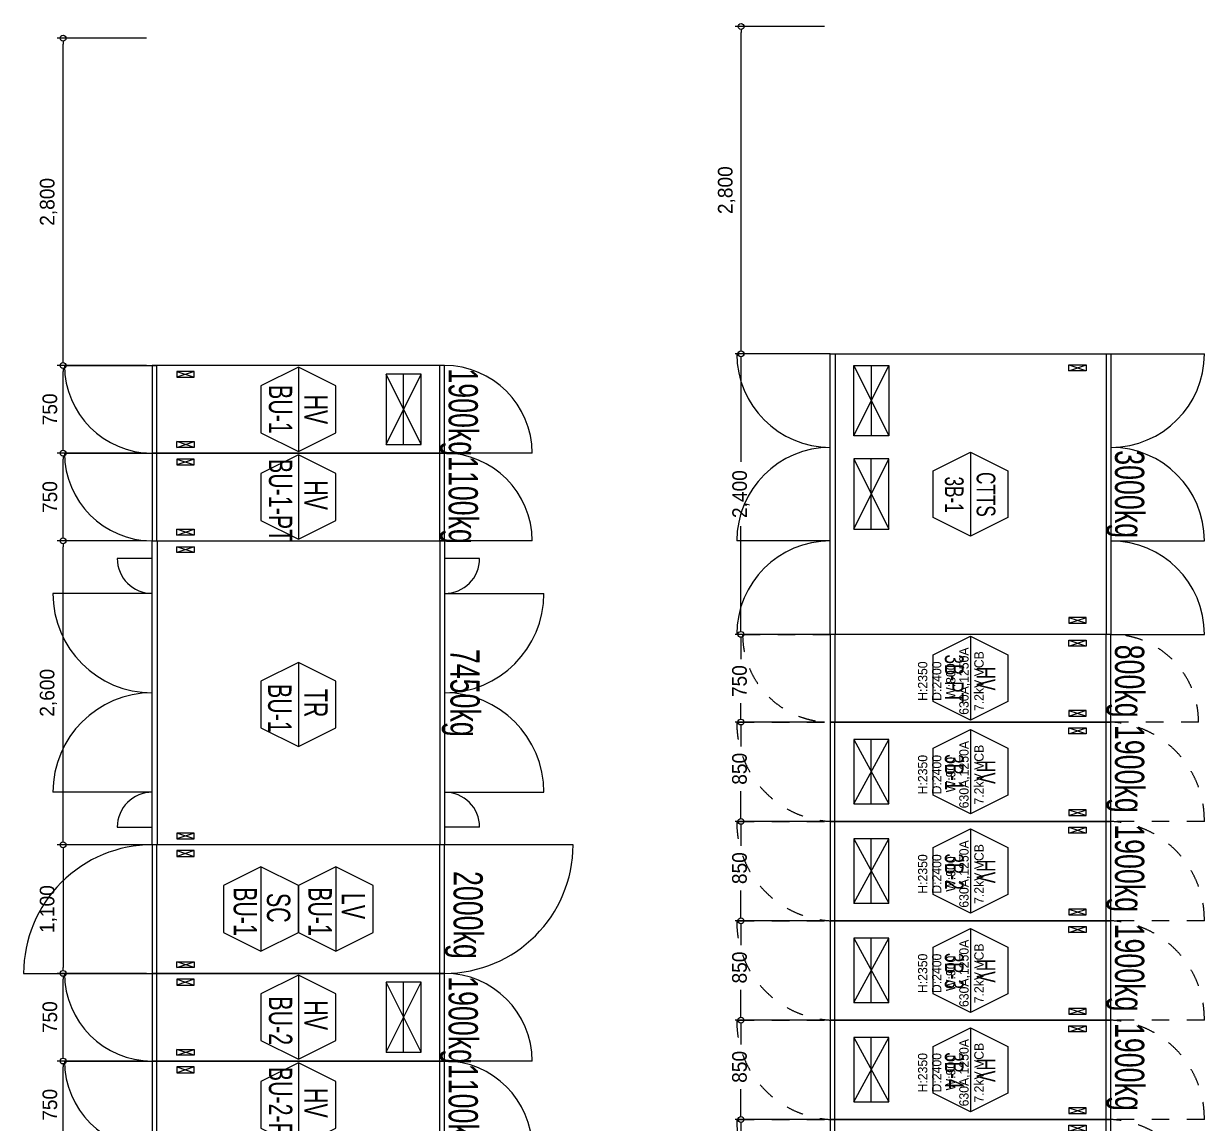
# Model space of a CAD drawing. Header units: millimetres. Extents: x 89978 to 501025, y -351975 to 835730.
# Drawn here: x 304150 to 314250, y -313133 to -303725 of the extents above; entities that cross this region are included whole.
import ezdxf
from ezdxf.enums import TextEntityAlignment as Align

# ---------------------------------------------------------------- set-up
doc = ezdxf.new("R2010")
doc.units = ezdxf.units.MM
doc.header["$LTSCALE"] = 150
doc.linetypes.add('D1', pattern=[3, 1, -1, 1])
doc.layers.get('Defpoints').update_dxf_attribs({"color": 150})
for name, color, linetype in [('------00 Switch Gear', 3, 'Continuous'), ('------00 Switch Gear_Number', 1, 'Continuous'), ('-----36 Dimension', 1, 'Continuous'), ('20251030_전기하중검토', 241, 'Continuous'), ('e-panel-name', 7, 'Continuous')]:
    doc.layers.add(name, color=color, linetype=linetype)
doc.layers.add('NOPLOT', color=191, linetype='Continuous', plot=False)
doc.styles.add('ELEC', font='')
doc.styles.get('ELEC').set_extended_font_data('Dotum')
doc.dimstyles.new('ELEC', dxfattribs={"dimscale": 100, "dimtxt": 2, "dimasz": 1, "dimexe": 2, "dimexo": 1, "dimgap": 1, "dimtad": 1, "dimdec": 0, "dimrnd": 0.25, "dimzin": 9, "dimdsep": 32, "dimlunit": 6, "dimtxsty": 'ELEC', "dimblk": 'Z_DOT', "dimcen": 3, "dimclrd": 7, "dimclre": 7, "dimclrt": 3, "dimadec": 0, "dimazin": 0, "dimtfac": 1, "dimtdec": 0, "dimtix": 1, "dimtmove": 2, "dimatfit": 1, "dimfxl": 1, "dimarcsym": 0})

# ---------------------------------------------------------------- blocks, each defined once
blk = doc.blocks.new('_DOTBLANK')
at = {"color": 0, "linetype": 'ByBlock'}
blk.add_line((-0.5, 0), (-1, 0), dxfattribs=at)
blk.add_circle((0, 0), 0.5, dxfattribs=at)
blk = doc.blocks.new('*D991')
at = {"layer": '-----36 Dimension', "color": 0, "lineweight": -2, "transparency": 16777216}
for p, q in [((311000, -308950, 0), (310236, -308950, 0)), ((310286, -309000, 0), (310286, -309161, 0)), ((310286, -309650, 0), (310286, -309539, 0)), ((311000, -309700, 0), (310236, -309700, 0))]:
    blk.add_line(p, q, dxfattribs=at)
at = {"layer": 'Defpoints', "color": 0, "transparency": 16777216}
for p in [(311050, -308950, 0), (310286, -309700, 0), (311050, -309700, 0)]:
    blk.add_point(p, dxfattribs=at)
at = {"layer": '-----36 Dimension', "color": 0, "lineweight": -2, "transparency": 16777216, "xscale": 50, "yscale": 50, "zscale": 50}
for p, rotation in [((310286, -308950, 0), 90), ((310286, -309700, 0), 270)]:
    blk.add_blockref('_DOTBLANK', p, dxfattribs=dict(at, rotation=rotation))
at = {"layer": '-----36 Dimension', "color": 0, "transparency": 16777216, "insert": (310274, -309350, 0), "char_height": 125, "attachment_point": 5, "rotation": 90, "style": 'ELEC'}
blk.add_mtext('750', dxfattribs=at)
blk = doc.blocks.new('Z_DOT')
for p, q in [((-2, 0), (2, 0)), ((0, -2), (0, 2))]:
    blk.add_line(p, q)
for radius in [2.5, 1.25]:
    blk.add_circle((0, 0), radius)
blk = doc.blocks.new('750X2400')
at = {"layer": '------00 Switch Gear'}
for p, q in [((-2360, 750), (-2360, 0)), ((-42, 750), (-42, 0))]:
    blk.add_line(p, q, dxfattribs=at)
at = {"layer": '------00 Switch Gear', "linetype": 'D1'}
for p, q in [((-2040, 700), (-2190, 650)), ((-2040, 650), (-2190, 700)), ((-2040, 50), (-2190, 100)), ((-2040, 100), (-2190, 50))]:
    blk.add_line(p, q, dxfattribs=at)
at = {"layer": '------00 Switch Gear'}
blk.add_lwpolyline([(-2400, 750), (-2400, 0), (0, 0), (0, 750)], close=True, dxfattribs=at)
at = {"layer": '------00 Switch Gear', "linetype": 'D1'}
for points in [[(-2190, 700), (-2190, 650), (-2040, 650), (-2040, 700)], [(-2190, 50), (-2190, 100), (-2040, 100), (-2040, 50)]]:
    blk.add_lwpolyline(points, close=True, dxfattribs=at)
at = {"layer": 'NOPLOT', "linetype": 'D1'}
for p, q in [((-3150, 750), (-2400, 750)), ((750, 0), (0, 0))]:
    blk.add_line(p, q, dxfattribs=at)
for centre, start, end in [((-2400, 750), 180, 270), ((0, 0), 0, 90)]:
    blk.add_arc(centre, 750, start, end, dxfattribs=at)
blk = doc.blocks.new('*D992')
at = {"layer": '-----36 Dimension', "color": 0, "lineweight": -2, "transparency": 16777216}
for p, q in [((311000, -309700, 0), (310236, -309700, 0)), ((310286, -309750, 0), (310286, -309909, 0)), ((310286, -310500, 0), (310286, -310291, 0)), ((311000, -310550, 0), (310236, -310550, 0))]:
    blk.add_line(p, q, dxfattribs=at)
at = {"layer": 'Defpoints', "color": 0, "transparency": 16777216}
for p in [(311050, -309700, 0), (310286, -310550, 0), (311050, -310550, 0)]:
    blk.add_point(p, dxfattribs=at)
at = {"layer": '-----36 Dimension', "color": 0, "lineweight": -2, "transparency": 16777216, "xscale": 50, "yscale": 50, "zscale": 50}
for p, rotation in [((310286, -309700, 0), 90), ((310286, -310550, 0), 270)]:
    blk.add_blockref('_DOTBLANK', p, dxfattribs=dict(at, rotation=rotation))
at = {"layer": '-----36 Dimension', "color": 0, "transparency": 16777216, "insert": (310274, -310100, 0), "char_height": 125, "attachment_point": 5, "rotation": 90, "style": 'ELEC'}
blk.add_mtext('850', dxfattribs=at)
blk = doc.blocks.new('750X2500')
at = {"layer": '------00 Switch Gear'}
for p, q in [((-3250, 750), (-2458, 750)), ((-2460, 750), (-2460, 0)), ((-40, 750), (-40, 0)), ((-210, 700), (-360, 650)), ((-360, 700), (-210, 650)), ((-210, 50), (-360, 100)), ((-360, 50), (-210, 100)), ((750, 0), (-42, 0))]:
    blk.add_line(p, q, dxfattribs=at)
for points in [[(-2500, 750), (-2500, 0), (0, 0), (0, 750)], [(-360, 700), (-210, 700), (-210, 650), (-360, 650)], [(-360, 50), (-210, 50), (-210, 100), (-360, 100)]]:
    blk.add_lwpolyline(points, close=True, dxfattribs=at)
for centre, start, end in [((-2500, 750), 180, 270), ((0, 0), 0, 90)]:
    blk.add_arc(centre, 750, start, end, dxfattribs=at)
blk = doc.blocks.new('*D1050')
at = {"layer": '-----36 Dimension', "color": 0, "lineweight": -2, "transparency": 16777216}
for p, q in [((305200, -312600), (304437, -312600)), ((304487, -313300), (304487, -312650)), ((305201, -313350), (304437, -313350))]:
    blk.add_line(p, q, dxfattribs=at)
at = {"layer": 'Defpoints', "color": 0, "transparency": 16777216}
for p in [(304487, -312600), (305250, -312600), (305251, -313350)]:
    blk.add_point(p, dxfattribs=at)
at = {"layer": '-----36 Dimension', "color": 0, "lineweight": -2, "transparency": 16777216, "xscale": 50, "yscale": 50, "zscale": 50}
for p, rotation in [((304487, -312600), 90), ((304487, -313350), 270)]:
    blk.add_blockref('_DOTBLANK', p, dxfattribs=dict(at, rotation=rotation))
at = {"layer": '-----36 Dimension', "color": 0, "transparency": 16777216, "insert": (304375, -312975), "char_height": 125, "attachment_point": 5, "rotation": 90, "style": 'ELEC'}
blk.add_mtext('750', dxfattribs=at)
blk = doc.blocks.new('*D1051')
at = {"layer": '-----36 Dimension', "color": 0, "lineweight": -2, "transparency": 16777216}
for p, q in [((305200, -311850), (304437, -311850)), ((304487, -312550), (304487, -311900)), ((305200, -312600), (304437, -312600))]:
    blk.add_line(p, q, dxfattribs=at)
at = {"layer": 'Defpoints', "color": 0, "transparency": 16777216}
for p in [(304487, -311850), (305250, -311850), (305250, -312600)]:
    blk.add_point(p, dxfattribs=at)
at = {"layer": '-----36 Dimension', "color": 0, "lineweight": -2, "transparency": 16777216, "xscale": 50, "yscale": 50, "zscale": 50}
for p, rotation in [((304487, -311850), 90), ((304487, -312600), 270)]:
    blk.add_blockref('_DOTBLANK', p, dxfattribs=dict(at, rotation=rotation))
at = {"layer": '-----36 Dimension', "color": 0, "transparency": 16777216, "insert": (304375, -312225), "char_height": 125, "attachment_point": 5, "rotation": 90, "style": 'ELEC'}
blk.add_mtext('750', dxfattribs=at)
blk = doc.blocks.new('*D1052')
at = {"layer": '-----36 Dimension', "color": 0, "lineweight": -2, "transparency": 16777216}
for p, q in [((305200, -307400), (304437, -307400)), ((304487, -308100), (304487, -307450)), ((305201, -308150), (304437, -308150))]:
    blk.add_line(p, q, dxfattribs=at)
at = {"layer": 'Defpoints', "color": 0, "transparency": 16777216}
for p in [(304487, -307400), (305250, -307400), (305251, -308150)]:
    blk.add_point(p, dxfattribs=at)
at = {"layer": '-----36 Dimension', "color": 0, "lineweight": -2, "transparency": 16777216, "xscale": 50, "yscale": 50, "zscale": 50}
for p, rotation in [((304487, -307400), 90), ((304487, -308150), 270)]:
    blk.add_blockref('_DOTBLANK', p, dxfattribs=dict(at, rotation=rotation))
at = {"layer": '-----36 Dimension', "color": 0, "transparency": 16777216, "insert": (304375, -307775), "char_height": 125, "attachment_point": 5, "rotation": 90, "style": 'ELEC'}
blk.add_mtext('750', dxfattribs=at)
blk = doc.blocks.new('*D1053')
at = {"layer": '-----36 Dimension', "color": 0, "lineweight": -2, "transparency": 16777216}
for p, q in [((305200, -306650), (304437, -306650)), ((304487, -307350), (304487, -306700)), ((305200, -307400), (304437, -307400))]:
    blk.add_line(p, q, dxfattribs=at)
at = {"layer": 'Defpoints', "color": 0, "transparency": 16777216}
for p in [(304487, -306650), (305250, -306650), (305250, -307400)]:
    blk.add_point(p, dxfattribs=at)
at = {"layer": '-----36 Dimension', "color": 0, "lineweight": -2, "transparency": 16777216, "xscale": 50, "yscale": 50, "zscale": 50}
for p, rotation in [((304487, -306650), 90), ((304487, -307400), 270)]:
    blk.add_blockref('_DOTBLANK', p, dxfattribs=dict(at, rotation=rotation))
at = {"layer": '-----36 Dimension', "color": 0, "transparency": 16777216, "insert": (304375, -307025), "char_height": 125, "attachment_point": 5, "rotation": 90, "style": 'ELEC'}
blk.add_mtext('750', dxfattribs=at)
blk = doc.blocks.new('*D1054')
at = {"layer": '-----36 Dimension', "color": 0, "lineweight": -2, "transparency": 16777216}
for p, q in [((305201, -308150), (304437, -308150)), ((304487, -310700), (304487, -308200)), ((305198, -310750), (304437, -310750))]:
    blk.add_line(p, q, dxfattribs=at)
at = {"layer": 'Defpoints', "color": 0, "transparency": 16777216}
for p in [(304487, -308150), (305251, -308150, 0), (305248, -310750, 0)]:
    blk.add_point(p, dxfattribs=at)
at = {"layer": '-----36 Dimension', "color": 0, "lineweight": -2, "transparency": 16777216, "xscale": 50, "yscale": 50, "zscale": 50}
for p, rotation in [((304487, -308150), 90), ((304487, -310750), 270)]:
    blk.add_blockref('_DOTBLANK', p, dxfattribs=dict(at, rotation=rotation))
at = {"layer": '-----36 Dimension', "color": 0, "transparency": 16777216, "insert": (304362, -309450), "char_height": 125, "attachment_point": 5, "rotation": 90, "style": 'ELEC'}
blk.add_mtext('2,600', dxfattribs=at)
blk = doc.blocks.new('1100X2500')
at = {"layer": '------00 Switch Gear'}
for p, q in [((-2460, 1100), (-2460, 0)), ((-210, 1050), (-360, 1000)), ((-360, 1050), (-210, 1000)), ((1100, 1100), (-42, 1100)), ((-40, 1100), (-40, 0)), ((-3600, 0), (-2458, 0)), ((-210, 50), (-360, 100)), ((-360, 50), (-210, 100))]:
    blk.add_line(p, q, dxfattribs=at)
at = {"layer": '------00 Switch Gear', "elevation": 0}
for points in [[(-2500, 1100), (-2500, 0), (0, 0), (0, 1100)], [(-360, 1050), (-210, 1050), (-210, 1000), (-360, 1000)], [(-360, 50), (-210, 50), (-210, 100), (-360, 100)]]:
    blk.add_lwpolyline(points, close=True, dxfattribs=at)
at = {"layer": '------00 Switch Gear'}
for centre, start, end in [((-2500, 0), 90, 180), ((0, 1100), 270, 0)]:
    blk.add_arc(centre, 1100, start, end, dxfattribs=at)
blk = doc.blocks.new('*D1149')
at = {"layer": '-----36 Dimension', "color": 0, "lineweight": -2, "transparency": 16777216}
for p, q in [((305198, -310750), (304437, -310750)), ((304487, -310800), (304487, -311800)), ((305200, -311850), (304437, -311850))]:
    blk.add_line(p, q, dxfattribs=at)
at = {"layer": 'Defpoints', "color": 0, "transparency": 16777216}
for p in [(305248, -310750, 0), (304487, -311850), (305250, -311850, 0)]:
    blk.add_point(p, dxfattribs=at)
at = {"layer": '-----36 Dimension', "color": 0, "lineweight": -2, "transparency": 16777216, "xscale": 50, "yscale": 50, "zscale": 50}
for p, rotation in [((304487, -310750), 90), ((304487, -311850), 270)]:
    blk.add_blockref('_DOTBLANK', p, dxfattribs=dict(at, rotation=rotation))
at = {"layer": '-----36 Dimension', "color": 0, "transparency": 16777216, "insert": (304362, -311300), "char_height": 125, "attachment_point": 5, "rotation": 90, "style": 'ELEC'}
blk.add_mtext('1,100', dxfattribs=at)
blk = doc.blocks.new('*D1071')
at = {"layer": '-----36 Dimension', "color": 0, "lineweight": -2, "transparency": 16777216}
for p, q in [((311000, -303750, 0), (310237, -303750, 0)), ((310287, -306500, 0), (310287, -303800, 0)), ((311000, -306550, 0), (310237, -306550, 0))]:
    blk.add_line(p, q, dxfattribs=at)
at = {"layer": 'Defpoints', "color": 0, "transparency": 16777216}
for p in [(310287, -303750, 0), (311050, -303750, 0), (311050, -306550, 0)]:
    blk.add_point(p, dxfattribs=at)
at = {"layer": '-----36 Dimension', "color": 0, "lineweight": -2, "transparency": 16777216, "xscale": 50, "yscale": 50, "zscale": 50}
for p, rotation in [((310287, -303750, 0), 90), ((310287, -306550, 0), 270)]:
    blk.add_blockref('_DOTBLANK', p, dxfattribs=dict(at, rotation=rotation))
at = {"layer": '-----36 Dimension', "color": 0, "transparency": 16777216, "insert": (310163, -305150, 0), "char_height": 125, "attachment_point": 5, "rotation": 90, "style": 'ELEC'}
blk.add_mtext('2,800', dxfattribs=at)
blk = doc.blocks.new('*D1090')
at = {"layer": '-----36 Dimension', "color": 0, "lineweight": -2, "transparency": 16777216}
for p, q in [((305200, -303850), (304437, -303850)), ((304487, -306600), (304487, -303900)), ((305200, -306650), (304437, -306650))]:
    blk.add_line(p, q, dxfattribs=at)
at = {"layer": 'Defpoints', "color": 0, "transparency": 16777216}
for p in [(304487, -303850), (305250, -303850), (305250, -306650)]:
    blk.add_point(p, dxfattribs=at)
at = {"layer": '-----36 Dimension', "color": 0, "lineweight": -2, "transparency": 16777216, "xscale": 50, "yscale": 50, "zscale": 50}
for p, rotation in [((304487, -303850), 90), ((304487, -306650), 270)]:
    blk.add_blockref('_DOTBLANK', p, dxfattribs=dict(at, rotation=rotation))
at = {"layer": '-----36 Dimension', "color": 0, "transparency": 16777216, "insert": (304363, -305250), "char_height": 125, "attachment_point": 5, "rotation": 90, "style": 'ELEC'}
blk.add_mtext('2,800', dxfattribs=at)
blk = doc.blocks.new('850X2400')
at = {"layer": '------00 Switch Gear'}
for p, q in [((-2360, 850), (-2360, 0)), ((-40, 850), (-40, 0))]:
    blk.add_line(p, q, dxfattribs=at)
at = {"layer": '------00 Switch Gear', "linetype": 'D1'}
for p, q in [((-2040, 800), (-2190, 750)), ((-2040, 750), (-2190, 800)), ((-2040, 50), (-2190, 100)), ((-2040, 100), (-2190, 50))]:
    blk.add_line(p, q, dxfattribs=at)
at = {"layer": '------00 Switch Gear'}
blk.add_lwpolyline([(-2400, 850), (-2400, 0), (0, 0), (0, 850)], close=True, dxfattribs=at)
at = {"layer": '------00 Switch Gear', "linetype": 'D1'}
for points in [[(-2190, 800), (-2190, 750), (-2040, 750), (-2040, 800)], [(-2190, 50), (-2190, 100), (-2040, 100), (-2040, 50)]]:
    blk.add_lwpolyline(points, close=True, dxfattribs=at)
at = {"layer": 'NOPLOT', "linetype": 'D1'}
for p, q in [((-3200, 850), (-2400, 850)), ((800, 0), (0, 0))]:
    blk.add_line(p, q, dxfattribs=at)
for centre, start, end in [((-2356, 843), 179.5156, 267.013), ((-44, 7), 359.5156, 87.013)]:
    blk.add_arc(centre, 844, start, end, dxfattribs=at)
blk = doc.blocks.new('*D1102')
at = {"layer": '-----36 Dimension', "color": 0, "lineweight": -2, "transparency": 16777216}
for p, q in [((311000, -310550, 0), (310236, -310550, 0)), ((310286, -310600, 0), (310286, -310759, 0)), ((310286, -311350, 0), (310286, -311141, 0)), ((311000, -311400, 0), (310236, -311400, 0))]:
    blk.add_line(p, q, dxfattribs=at)
at = {"layer": 'Defpoints', "color": 0, "transparency": 16777216}
for p in [(311050, -310550, 0), (310286, -311400, 0), (311050, -311400, 0)]:
    blk.add_point(p, dxfattribs=at)
at = {"layer": '-----36 Dimension', "color": 0, "lineweight": -2, "transparency": 16777216, "xscale": 50, "yscale": 50, "zscale": 50}
for p, rotation in [((310286, -310550, 0), 90), ((310286, -311400, 0), 270)]:
    blk.add_blockref('_DOTBLANK', p, dxfattribs=dict(at, rotation=rotation))
at = {"layer": '-----36 Dimension', "color": 0, "transparency": 16777216, "insert": (310274, -310950, 0), "char_height": 125, "attachment_point": 5, "rotation": 90, "style": 'ELEC'}
blk.add_mtext('850', dxfattribs=at)
blk = doc.blocks.new('*D1103')
at = {"layer": '-----36 Dimension', "color": 0, "lineweight": -2, "transparency": 16777216}
for p, q in [((311000, -311400, 0), (310236, -311400, 0)), ((310286, -311450, 0), (310286, -311609, 0)), ((310286, -312200, 0), (310286, -311991, 0)), ((311000, -312250, 0), (310236, -312250, 0))]:
    blk.add_line(p, q, dxfattribs=at)
at = {"layer": 'Defpoints', "color": 0, "transparency": 16777216}
for p in [(311050, -311400, 0), (310286, -312250, 0), (311050, -312250, 0)]:
    blk.add_point(p, dxfattribs=at)
at = {"layer": '-----36 Dimension', "color": 0, "lineweight": -2, "transparency": 16777216, "xscale": 50, "yscale": 50, "zscale": 50}
for p, rotation in [((310286, -311400, 0), 90), ((310286, -312250, 0), 270)]:
    blk.add_blockref('_DOTBLANK', p, dxfattribs=dict(at, rotation=rotation))
at = {"layer": '-----36 Dimension', "color": 0, "transparency": 16777216, "insert": (310274, -311800, 0), "char_height": 125, "attachment_point": 5, "rotation": 90, "style": 'ELEC'}
blk.add_mtext('850', dxfattribs=at)
blk = doc.blocks.new('*D1104')
at = {"layer": '-----36 Dimension', "color": 0, "lineweight": -2, "transparency": 16777216}
for p, q in [((311000, -312250, 0), (310236, -312250, 0)), ((310286, -312300, 0), (310286, -312459, 0)), ((310286, -313050, 0), (310286, -312841, 0)), ((311000, -313100, 0), (310236, -313100, 0))]:
    blk.add_line(p, q, dxfattribs=at)
at = {"layer": 'Defpoints', "color": 0, "transparency": 16777216}
for p in [(311050, -312250, 0), (310286, -313100, 0), (311050, -313100, 0)]:
    blk.add_point(p, dxfattribs=at)
at = {"layer": '-----36 Dimension', "color": 0, "lineweight": -2, "transparency": 16777216, "xscale": 50, "yscale": 50, "zscale": 50}
for p, rotation in [((310286, -312250, 0), 90), ((310286, -313100, 0), 270)]:
    blk.add_blockref('_DOTBLANK', p, dxfattribs=dict(at, rotation=rotation))
at = {"layer": '-----36 Dimension', "color": 0, "transparency": 16777216, "insert": (310274, -312650, 0), "char_height": 125, "attachment_point": 5, "rotation": 90, "style": 'ELEC'}
blk.add_mtext('850', dxfattribs=at)
blk = doc.blocks.new('*D1105')
at = {"layer": '-----36 Dimension', "color": 0, "lineweight": -2, "transparency": 16777216}
for p, q in [((311000, -313100, 0), (310236, -313100, 0)), ((310286, -313150, 0), (310286, -313309, 0)), ((310286, -313900, 0), (310286, -313691, 0)), ((311000, -313950, 0), (310236, -313950, 0))]:
    blk.add_line(p, q, dxfattribs=at)
at = {"layer": 'Defpoints', "color": 0, "transparency": 16777216}
for p in [(311050, -313100, 0), (310286, -313950, 0), (311050, -313950, 0)]:
    blk.add_point(p, dxfattribs=at)
at = {"layer": '-----36 Dimension', "color": 0, "lineweight": -2, "transparency": 16777216, "xscale": 50, "yscale": 50, "zscale": 50}
for p, rotation in [((310286, -313100, 0), 90), ((310286, -313950, 0), 270)]:
    blk.add_blockref('_DOTBLANK', p, dxfattribs=dict(at, rotation=rotation))
at = {"layer": '-----36 Dimension', "color": 0, "transparency": 16777216, "insert": (310274, -313500, 0), "char_height": 125, "attachment_point": 5, "rotation": 90, "style": 'ELEC'}
blk.add_mtext('850', dxfattribs=at)
blk = doc.blocks.new('*D1119')
at = {"layer": '-----36 Dimension', "color": 0, "lineweight": -2, "transparency": 16777216}
for p, q in [((311000, -306550, 0), (310236, -306550, 0)), ((310286, -306600, 0), (310286, -307475, 0)), ((310286, -308900, 0), (310286, -308025, 0)), ((311000, -308950, 0), (310236, -308950, 0))]:
    blk.add_line(p, q, dxfattribs=at)
at = {"layer": 'Defpoints', "color": 0, "transparency": 16777216}
for p in [(311050, -306550, 0), (310286, -308950, 0), (311050, -308950, 0)]:
    blk.add_point(p, dxfattribs=at)
at = {"layer": '-----36 Dimension', "color": 0, "lineweight": -2, "transparency": 16777216, "xscale": 50, "yscale": 50, "zscale": 50}
for p, rotation in [((310286, -306550, 0), 90), ((310286, -308950, 0), 270)]:
    blk.add_blockref('_DOTBLANK', p, dxfattribs=dict(at, rotation=rotation))
at = {"layer": '-----36 Dimension', "color": 0, "transparency": 16777216, "insert": (310286, -307750, 0), "char_height": 125, "attachment_point": 5, "rotation": 90, "style": 'ELEC'}
blk.add_mtext('2,400', dxfattribs=at)
blk = doc.blocks.new('2400X2400')
at = {"layer": '------00 Switch Gear', "linetype": 'Continuous'}
for p, q in [((-2358, 2400), (-2358, 0)), ((-40, 2400), (-40, 745)), ((-40, 745), (-40, 0))]:
    blk.add_line(p, q, dxfattribs=at)
at = {"layer": '------00 Switch Gear', "linetype": 'D1'}
for p, q in [((-360, 2305), (-210, 2255)), ((-360, 2255), (-210, 2305)), ((-360, 95), (-210, 145)), ((-360, 145), (-210, 95))]:
    blk.add_line(p, q, dxfattribs=at)
at = {"layer": '------00 Switch Gear'}
blk.add_lwpolyline([(-2400, 0), (-2400, 2400), (0, 2400), (0, 0)], close=True, dxfattribs=at)
at = {"layer": '------00 Switch Gear', "linetype": 'D1'}
for points in [[(-210, 2305), (-210, 2255), (-360, 2255), (-360, 2305)], [(-210, 95), (-210, 145), (-360, 145), (-360, 95)]]:
    blk.add_lwpolyline(points, close=True, dxfattribs=at)
at = {"layer": 'NOPLOT', "linetype": 'ByBlock'}
for p, q in [((-2400, 2400), (-3200, 2400)), ((0, 2400), (800, 2400)), ((-2400, 800), (-3200, 800)), ((0, 800), (800, 800)), ((-2400, 0), (-3200, 0)), ((0, 0), (800, 0))]:
    blk.add_line(p, q, dxfattribs=at)
for centre, start, end in [((-2400, 2400), 180, 270), ((0, 2400), 270, 0), ((-2400, 800), 90, 180), ((0, 800), 0, 90), ((-2400, 0), 90, 180), ((0, 0), 0, 90)]:
    blk.add_arc(centre, 800, start, end, dxfattribs=at)

msp = doc.modelspace()

# ---------------------------------------------------------------- linework, layer by layer
at = {"layer": '------00 Switch Gear'}
for p, q in [((305290.9, -308150), (305290.9, -310750)), ((307710.9, -308150), (307710.9, -310750)), ((305609.9, -308250), (305459.9, -308200)), ((305609.9, -308200), (305459.9, -308250)), ((305250.9, -308300), (304950.9, -308300)), ((308050.9, -308300), (307750.9, -308300)), ((305250.9, -308600), (304400.9, -308600)), ((307750.9, -308600), (308600.9, -308600)), ((305250.9, -310300), (304400.9, -310300)), ((307750.9, -310300), (308600.9, -310300)), ((304950.9, -310600), (305250.9, -310600)), ((305609.9, -310650), (305459.9, -310700)), ((305609.9, -310700), (305459.9, -310650)), ((308050.9, -310600), (307750.9, -310600))]:
    msp.add_line(p, q, dxfattribs=at)
at = {"layer": '------00 Switch Gear', "elevation": 0}
for points in [[(307750.9, -308150), (307750.9, -310750), (305250.9, -310750), (305250.9, -308150)], [(305459.9, -308250), (305459.9, -308200), (305609.9, -308200), (305609.9, -308250)], [(305459.9, -310650), (305459.9, -310700), (305609.9, -310700), (305609.9, -310650)]]:
    msp.add_lwpolyline(points, close=True, dxfattribs=at)
at = {"layer": '------00 Switch Gear'}
for centre, radius, start, end in [((305250.9, -308300), 300, 180, 270), ((307750.9, -308300), 300, 270, 0), ((305250.9, -308600), 850, 180, 270), ((307750.9, -308600), 850, 270, 0), ((305250.9, -310300), 850, 90, 180), ((307750.9, -310300), 850, 0, 90), ((305250.9, -310600), 300, 90, 180), ((307750.9, -310600), 300, 0, 90)]:
    msp.add_arc(centre, radius, start, end, dxfattribs=at)
at = {"layer": '------00 Switch Gear_Number', "color": 1, "elevation": 0}
for points in [[(306499.9, -306665), (306499.9, -307385), (306819.9, -307225.4), (306819.9, -306824.6), (306499.9, -306665), (306179.9, -306824.6), (306179.9, -307225.4), (306499.9, -307385)], [(306499.9, -307415), (306499.9, -308135), (306819.9, -307975.4), (306819.9, -307574.6), (306499.9, -307415), (306179.9, -307574.6), (306179.9, -307975.4), (306499.9, -308135)], [(306499.9, -309190), (306499.9, -309910), (306819.9, -309750.4), (306819.9, -309349.6), (306499.9, -309190), (306179.9, -309349.6), (306179.9, -309750.4), (306499.9, -309910)], [(306179.9, -310940), (306179.9, -311660), (306499.9, -311500.4), (306499.9, -311099.6), (306179.9, -310940), (305859.9, -311099.6), (305859.9, -311500.4), (306179.9, -311660)], [(306819.9, -310940), (306819.9, -311660), (307139.9, -311500.4), (307139.9, -311099.6), (306819.9, -310940), (306499.9, -311099.6), (306499.9, -311500.4), (306819.9, -311660)], [(306499.9, -311865), (306499.9, -312585), (306819.9, -312425.4), (306819.9, -312024.6), (306499.9, -311865), (306179.9, -312024.6), (306179.9, -312425.4), (306499.9, -312585)], [(306499.9, -312615), (306499.9, -313335), (306819.9, -313175.4), (306819.9, -312774.6), (306499.9, -312615), (306179.9, -312774.6), (306179.9, -313175.4), (306499.9, -313335)]]:
    msp.add_lwpolyline(points, dxfattribs=at)
at = {"layer": '------00 Switch Gear_Number', "color": 1, "lineweight": -2, "elevation": 0}
for points in [[(312250.2, -307390), (312250.2, -308110), (311930.2, -307950.4), (311930.2, -307549.6), (312250.2, -307390), (312570.2, -307549.6), (312570.2, -307950.4), (312250.2, -308110)], [(312250.2, -308965), (312250.2, -309685), (311930.2, -309525.4), (311930.2, -309124.6), (312250.2, -308965), (312570.2, -309124.6), (312570.2, -309525.4), (312250.2, -309685)], [(312250.2, -309765), (312250.2, -310485), (311930.2, -310325.4), (311930.2, -309924.6), (312250.2, -309765), (312570.2, -309924.6), (312570.2, -310325.4), (312250.2, -310485)], [(312250.2, -310615), (312250.2, -311335), (311930.2, -311175.4), (311930.2, -310774.6), (312250.2, -310615), (312570.2, -310774.6), (312570.2, -311175.4), (312250.2, -311335)], [(312250.2, -311465), (312250.2, -312185), (311930.2, -312025.4), (311930.2, -311624.6), (312250.2, -311465), (312570.2, -311624.6), (312570.2, -312025.4), (312250.2, -312185)], [(312250.2, -312315), (312250.2, -313035), (311930.2, -312875.4), (311930.2, -312474.6), (312250.2, -312315), (312570.2, -312474.6), (312570.2, -312875.4), (312250.2, -313035)]]:
    msp.add_lwpolyline(points, dxfattribs=at)
at = {"layer": 'NOPLOT'}
for p, q in [((307249.9, -307325), (307549.9, -306725)), ((307549.9, -307325), (307249.9, -306725)), ((307399.9, -307325), (307399.9, -306725)), ((311250.2, -306650.6, 0), (311550.2, -307250.6, 0)), ((311250.2, -307250.6, 0), (311550.2, -306650.6, 0)), ((311400.2, -306650.6, 0), (311400.2, -307250.6, 0)), ((311250.2, -308049.4, 0), (311550.2, -307449.4, 0)), ((311250.2, -307449.4, 0), (311550.2, -308049.4, 0)), ((311400.2, -308049.4, 0), (311400.2, -307449.4, 0)), ((311250.2, -310400, 0), (311550.2, -309850, 0)), ((311250.2, -309850, 0), (311550.2, -310400, 0)), ((311400.2, -310400, 0), (311400.2, -309850, 0)), ((311250.2, -311250, 0), (311550.2, -310700, 0)), ((311250.2, -310700, 0), (311550.2, -311250, 0)), ((311400.2, -311250, 0), (311400.2, -310700, 0)), ((311250.2, -312100, 0), (311550.2, -311550, 0)), ((311250.2, -311550, 0), (311550.2, -312100, 0)), ((311400.2, -312100, 0), (311400.2, -311550, 0)), ((307249.9, -312525), (307549.9, -311925)), ((307549.9, -312525), (307249.9, -311925)), ((307399.9, -312525), (307399.9, -311925)), ((311250.2, -312950, 0), (311550.2, -312400, 0)), ((311250.2, -312400, 0), (311550.2, -312950, 0)), ((311400.2, -312950, 0), (311400.2, -312400, 0))]:
    msp.add_line(p, q, dxfattribs=at)
at = {"layer": 'NOPLOT', "elevation": 0}
for points in [[(307249.9, -307325), (307549.9, -307325), (307549.9, -306725), (307249.9, -306725)], [(311550.2, -306650.6), (311550.2, -307250.6), (311250.2, -307250.6), (311250.2, -306650.6)], [(311550.2, -308049.4), (311550.2, -307449.4), (311250.2, -307449.4), (311250.2, -308049.4)], [(311550.2, -310400), (311550.2, -309850), (311250.2, -309850), (311250.2, -310400)], [(311550.2, -311250), (311550.2, -310700), (311250.2, -310700), (311250.2, -311250)], [(311550.2, -312100), (311550.2, -311550), (311250.2, -311550), (311250.2, -312100)], [(307249.9, -312525), (307549.9, -312525), (307549.9, -311925), (307249.9, -311925)], [(311550.2, -312950), (311550.2, -312400), (311250.2, -312400), (311250.2, -312950)]]:
    msp.add_lwpolyline(points, close=True, dxfattribs=at)

# ---------------------------------------------------------------- block references
at = {"layer": '------00 Switch Gear_Number'}
msp.add_blockref('2400X2400', (313450.2, -308950, 0), dxfattribs=at)
at = {"layer": 'e-panel-name', "rotation": 180}
for name, p in [('750X2500', (305249.9, -306650)), ('750X2500', (305249.9, -307400)), ('750X2400', (311050.2, -308950, 0)), ('850X2400', (311050.2, -309700, 0)), ('850X2400', (311050.2, -310550, 0)), ('1100X2500', (305249.9, -310750)), ('850X2400', (311050.2, -311400, 0)), ('750X2500', (305249.9, -311850)), ('850X2400', (311050.2, -312250, 0)), ('750X2500', (305249.9, -312600)), ('850X2400', (311050.2, -313100, 0))]:
    msp.add_blockref(name, p, dxfattribs=at)

# ---------------------------------------------------------------- texts
at = {"layer": '------00 Switch Gear_Number', "color": 0, "style": 'ELEC', "width": 0.7}
for s, p in [('BU-1', (306348.2, -307025)), ('HV', (306651, -307025)), ('BU-1-PT', (306348.2, -307805.1)), ('HV', (306651, -307758.3)), ('BU-1', (306341.5, -309582.5)), ('TR', (306651.1, -309537.8)), ('BU-1', (306046.4, -311320.8)), ('SC', (306331.1, -311289.1)), ('BU-1', (306686.4, -311320.8)), ('LV', (306971.1, -311274)), ('BU-2', (306348.2, -312255.1)), ('HV', (306651, -312208.3)), ('BU-2-PT', (306348.2, -313005.1)), ('HV', (306651, -312958.3))]:
    msp.add_text(s, height=200, rotation=270, dxfattribs=at).set_placement(p, align=Align.MIDDLE_CENTER)
at = {"layer": '------00 Switch Gear_Number', "color": 7, "lineweight": -2, "style": 'ELEC', "width": 0.7}
for s, p in [('3B-1', (312110.5, -307754.4, 0)), ('CTTS', (312382.2, -307752.5, 0)), ('3B-PT', (312110.5, -309329.4, 0)), ('HV', (312382.2, -309327.5, 0)), ('3B-1', (312110.5, -310129.4, 0)), ('HV', (312382.2, -310127.5, 0)), ('3B-2', (312110.5, -310979.4, 0)), ('HV', (312382.2, -310977.5, 0)), ('3B-3', (312110.5, -311829.4, 0)), ('HV', (312382.2, -311827.5, 0)), ('3B-4', (312110.5, -312679.4, 0)), ('HV', (312382.2, -312677.5, 0))]:
    msp.add_text(s, height=160, rotation=270, dxfattribs=at).set_placement(p, align=Align.MIDDLE)
at = {"layer": '20251030_전기하중검토', "style": 'ELEC', "width": 0.7}
for s, p in [('1900kg', (307879.3, -307050)), ('1100kg', (307879.3, -307800)), ('3000kg', (313579.6, -307750, 0)), ('800kg', (313579.6, -309350, 0)), ('7450kg', (307894.8, -309449.7)), ('1900kg', (313579.6, -310100, 0)), ('1900kg', (313579.6, -310950, 0)), ('2000kg', (307921.3, -311350)), ('1900kg', (313579.6, -311800, 0)), ('1900kg', (307879.3, -312250)), ('1900kg', (313579.6, -312650, 0)), ('1100kg', (307879.3, -313000))]:
    msp.add_text(s, height=250, rotation=270, dxfattribs=at).set_placement(p, align=Align.MIDDLE)
at = {"layer": 'NOPLOT', "linetype": 'D1', "style": 'ELEC'}
for s, p in [('630A,1250A', (312200.2, -309350, 0)), ('7.2kV VCB', (312320.2, -309350, 0)), ('H:2350', (311840.2, -309350, 0)), ('D:2400', (311960.2, -309350, 0)), ('W:800', (312080.2, -309350, 0)), ('630A,1250A', (312200.2, -310150, 0)), ('7.2kV VCB', (312320.2, -310150, 0)), ('H:2350', (311840.2, -310150, 0)), ('D:2400', (311960.2, -310150, 0)), ('W:900', (312080.2, -310150, 0)), ('630A,1250A', (312200.2, -311000, 0)), ('7.2kV VCB', (312320.2, -311000, 0)), ('H:2350', (311840.2, -311000, 0)), ('D:2400', (311960.2, -311000, 0)), ('W:900', (312080.2, -311000, 0)), ('630A,1250A', (312200.2, -311850, 0)), ('H:2350', (311840.2, -311850, 0)), ('D:2400', (311960.2, -311850, 0)), ('7.2kV VCB', (312320.2, -311850, 0)), ('W:900', (312080.2, -311850, 0)), ('630A,1250A', (312200.2, -312700, 0)), ('7.2kV VCB', (312320.2, -312700, 0)), ('H:2350', (311840.2, -312700, 0)), ('D:2400', (311960.2, -312700, 0)), ('W:900', (312080.2, -312700, 0))]:
    msp.add_text(s, height=80, rotation=90, dxfattribs=at).set_placement(p, align=Align.MIDDLE)

# ---------------------------------------------------------------- dimensions: what is measured, and where the dimension line sits
at = {"layer": '-----36 Dimension'}
for base, p1, p2, picture, middle in [((310287.4, -303750, 0), (311050.2, -306550, 0), (311050.2, -303750, 0), '*D1071', (310162.8, -305150, 0)), ((304487.3, -303850), (305249.9, -306650), (305250, -303850), '*D1090', (304362.6, -305250)), ((304487.1, -306650), (305249.9, -307400), (305249.9, -306650), '*D1053', (304374.5, -307025)), ((304487.1, -307400), (305250.9, -308150), (305249.9, -307400), '*D1052', (304374.5, -307775)), ((304487.1, -308150, 0), (305247.7, -310750), (305250.9, -308150, 0), '*D1054', (304362.5, -309450, 0)), ((304487.1, -311850, 0), (305247.7, -310750, 0), (305249.9, -311850), '*D1149', (304362.5, -311300, 0)), ((304487.1, -311850), (305249.9, -312600), (305249.9, -311850), '*D1051', (304374.5, -312225)), ((304487.1, -312600), (305250.9, -313350), (305249.9, -312600), '*D1050', (304374.5, -312975))]:
    dim = msp.add_linear_dim(base=base, p1=p1, p2=p2, angle=270, dimstyle='ELEC', override={"dimscale": 50, "dimtxt": 2.5, "dimexe": 1, "dimtad": 2, "dimblk1": 'DOTBLANK', "dimblk2": 'DOTBLANK', "dimsah": 1, "dimclrd": 0, "dimclre": 0, "dimclrt": 0}, dxfattribs=at)
    dim.commit()
    dim.dimension.update_dxf_attribs({"geometry": picture, "text_midpoint": middle})
for base, p1, p2, picture, middle in [((310286.4, -308950, 0), (311050.2, -306550, 0), (311050.2, -308950, 0), '*D1119', (310286.4, -307750, 0)), ((310286.4, -309700, 0), (311050.2, -308950, 0), (311050.2, -309700, 0), '*D991', (310273.8, -309350, 0)), ((310286.4, -310550, 0), (311050.2, -309700, 0), (311050.2, -310550, 0), '*D992', (310273.8, -310100, 0)), ((310286.4, -311400, 0), (311050.2, -310550, 0), (311050.2, -311400, 0), '*D1102', (310273.8, -310950, 0)), ((310286.4, -312250, 0), (311050.2, -311400, 0), (311050.2, -312250, 0), '*D1103', (310273.8, -311800, 0)), ((310286.4, -313100, 0), (311050.2, -312250, 0), (311050.2, -313100, 0), '*D1104', (310273.8, -312650, 0)), ((310286.4, -313950, 0), (311050.2, -313100, 0), (311050.2, -313950, 0), '*D1105', (310273.8, -313500, 0))]:
    dim = msp.add_linear_dim(base=base, p1=p1, p2=p2, angle=90, dimstyle='ELEC', override={"dimscale": 50, "dimtxt": 2.5, "dimexe": 1, "dimtad": 2, "dimblk1": 'DOTBLANK', "dimblk2": 'DOTBLANK', "dimsah": 1, "dimclrd": 0, "dimclre": 0, "dimclrt": 0}, dxfattribs=at)
    dim.commit()
    dim.dimension.update_dxf_attribs({"geometry": picture, "text_midpoint": middle, "dimtype": 160})

doc.saveas('drawing.dxf')
